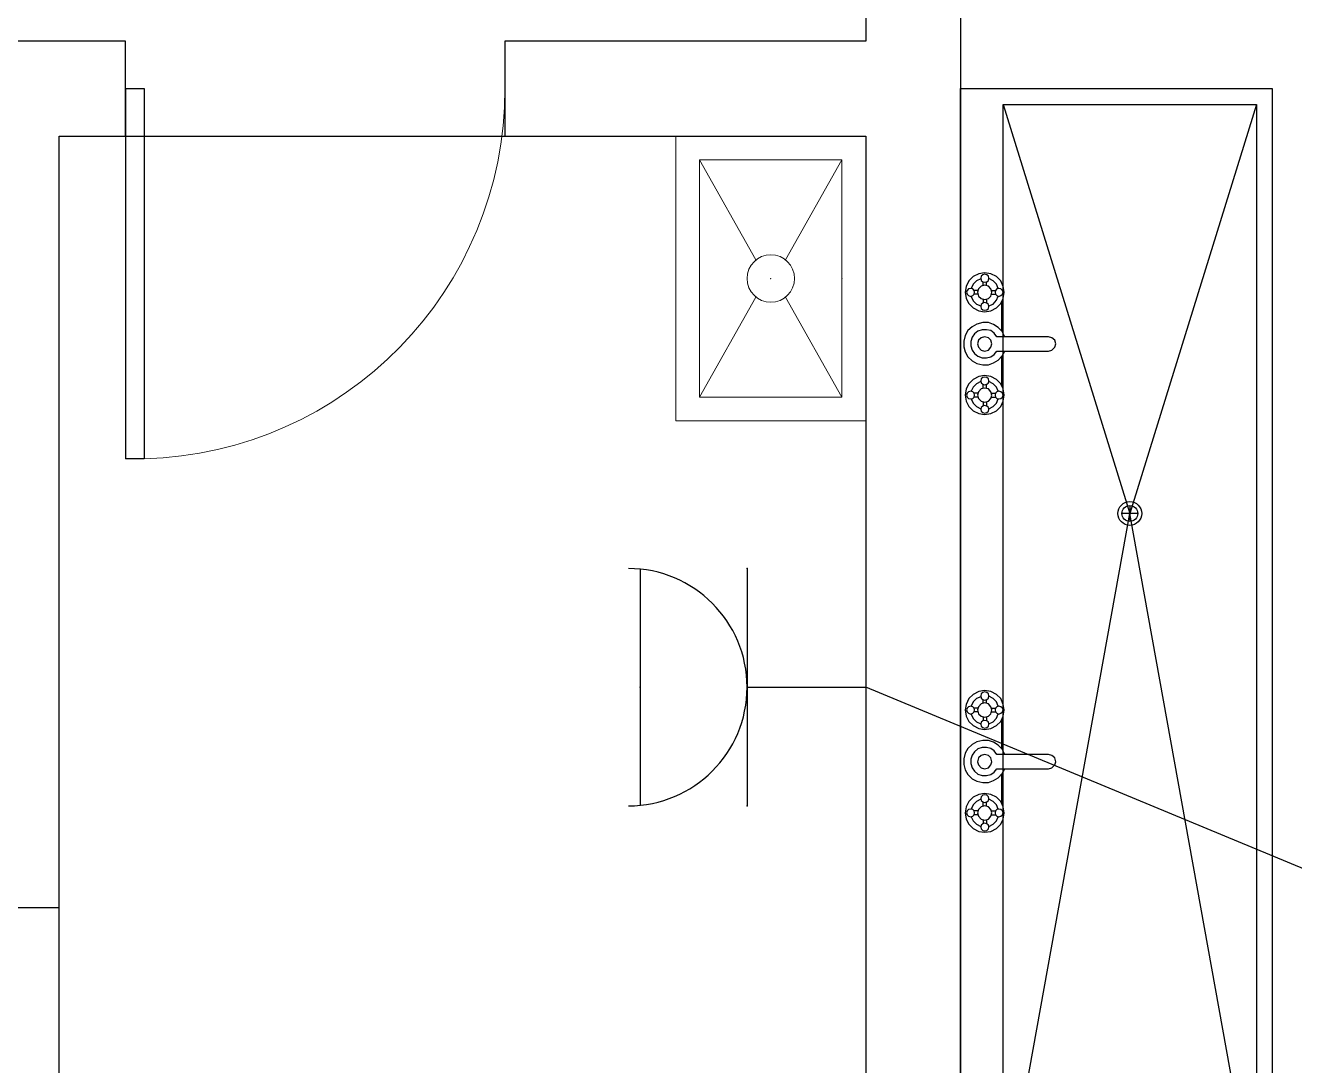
# Model space of a CAD drawing. Extents: x 2350667 to 3185789, y 309667 to 706270.
# Drawn here: x 2378374 to 2381048, y 481897 to 484089 of the extents above; entities that cross this region are included whole.
import ezdxf

# ---------------------------------------------------------------- set-up
doc = ezdxf.new("R2010")
doc.units = 0
doc.header["$LTSCALE"] = 1000
for name, color, linetype in [('0-底图', 7, 'Continuous'), ('EQUIP-插座', 3, 'Continuous'), ('WALL', 2, 'Continuous'), ('WINDOW', 4, 'Continuous'), ('WIRE-照明', 6, 'Continuous'), ('洁具', 213, 'Continuous')]:
    doc.layers.add(name, color=color, linetype=linetype)
doc.layers.add('LVTRY', color=8, linetype='Continuous', lineweight=9)
doc.styles.get("Standard").update_dxf_attribs({"font": 'geniso.shx', "bigfont": 'hztxt.shx'})

# ---------------------------------------------------------------- blocks, each defined once
blk = doc.blocks.new('$equip$00001238')
for p, q in [((0.4975, 0.95), (-0.4975, 0.95)), ((0.5, 0.5), (-0.5, 0.5)), ((0, 0.5), (0, 0))]:
    blk.add_line(p, q)
blk.add_arc((0, 1), 0.5, 180, 0)
for p in [(0, 0.95), (-0.5, 0.5), (0.5, 0.5), (0, 0)]:
    blk.add_point(p)
at = {"flags": 9}
blk.add_attdef('A', (0, 0), '', height=0.00002, dxfattribs=at)
blk = doc.blocks.new('$DorLib2D$00000001')
for p, q in [((0.45, 0.975), (0.5, 0.975)), ((0.45, 0), (0.45, 0.975)), ((0.5, 0), (0.5, 0.975)), ((0.5, 0), (0.45, 0))]:
    blk.add_line(p, q)
at = {"lineweight": 13}
blk.add_arc((0.475, 0), 0.975, 91.4693, 180, dxfattribs=at)
blk = doc.blocks.new('$lvtry$00000191')
at = {"color": 0}
for p, q in [((-250, -100, 0), (-39, -218.8, 0)), ((39, -218.8, 0), (250, -100, 0)), ((-250, -400, 0), (-39, -281.2, 0)), ((39, -281.2, 0), (250, -400, 0))]:
    blk.add_line(p, q, dxfattribs=at)
at = {"color": 0, "elevation": 0}
for points in [[(300, -450), (300, -50), (-300, -50), (-300, -450)], [(250, -400), (250, -100), (-250, -100), (-250, -400)]]:
    blk.add_lwpolyline(points, close=True, dxfattribs=at)
at = {"color": 0}
blk.add_circle((0, -250, 0), 50, dxfattribs=at)
for p in [(0, -100, 0), (0, -250, 0)]:
    blk.add_point(p, dxfattribs=at)
blk = doc.blocks.new('cghch')
at = {"layer": 'WALL'}
for p, q in [((2151894.1, 9398), (2151894.1, 7498)), ((2152094.1, 9398), (2152094.1, 7398)), ((2150333.9, 7498), (2150094.1, 7498)), ((2150333.9, 7298), (2150333.9, 7498)), ((2151894.1, 7498), (2151133.9, 7498)), ((2151133.9, 7498), (2151133.9, 7298)), ((2152094.1, 7398), (2152094.1, 3148)), ((2150194.1, 5672.5), (2150194.1, 7298)), ((2150194.1, 7298), (2150333.9, 7298)), ((2151133.9, 7298), (2151894.1, 7298)), ((2151894.1, 7298), (2151894.1, 3148)), ((2149994.1, 5672.5), (2150194.1, 5672.5))]:
    blk.add_line(p, q, dxfattribs=at)
at = {"layer": 'WINDOW'}
for p, q in [((2150333.9, 7298), (2151133.9, 7298)), ((2150194.1, 4872.5), (2150194.1, 5672.5))]:
    blk.add_line(p, q, dxfattribs=at)
at = {"layer": '洁具', "color": 7}
for p, q in [((2152184.1, 7364.6), (2152450.7, 6502.9)), ((2152717.4, 7364.6), (2152450.7, 6502.9)), ((2152184.1, 2681.3), (2152184.1, 7200.1)), ((2152717.4, 7200.1), (2152717.4, 2681.3)), ((2152132.6, 7008), (2152120.6, 7002)), ((2152144.6, 7010), (2152132.6, 7008)), ((2152157.6, 7008), (2152144.6, 7010)), ((2152169.6, 7002), (2152157.6, 7008)), ((2152111.6, 6993), (2152105.6, 6981)), ((2152120.6, 7002), (2152111.6, 6993)), ((2152120.6, 6986), (2152116.6, 6977)), ((2152127.6, 6993), (2152120.6, 6986)), ((2152136.6, 6997), (2152127.6, 6993)), ((2152137.6, 6982), (2152131.6, 6976)), ((2152137.6, 7003), (2152136.6, 6999)), ((2152136.6, 6999), (2152137.6, 6994)), ((2152140.6, 7006), (2152137.6, 7003)), ((2152137.6, 6994), (2152140.6, 6991)), ((2152144.6, 6984), (2152137.6, 6982)), ((2152144.6, 7007), (2152140.6, 7006)), ((2152140.6, 6991), (2152144.6, 6990)), ((2152141.6, 6983), (2152141.6, 6991)), ((2152149.6, 7006), (2152144.6, 7007)), ((2152144.6, 6990), (2152149.6, 6991)), ((2152152.6, 6982), (2152144.6, 6984)), ((2152148.6, 6983), (2152148.6, 6991)), ((2152152.6, 7003), (2152149.6, 7006)), ((2152149.6, 6991), (2152152.6, 6994)), ((2152153.6, 6999), (2152152.6, 7003)), ((2152152.6, 6994), (2152153.6, 6999)), ((2152157.6, 6976), (2152152.6, 6982)), ((2152162.6, 6993), (2152153.6, 6998)), ((2152169.6, 6986), (2152162.6, 6993)), ((2152178.6, 6993), (2152169.6, 7002)), ((2152173.6, 6977), (2152169.6, 6986)), ((2152183.6, 6981), (2152178.6, 6993)), ((2152105.6, 6981), (2152103.6, 6969)), ((2152103.6, 6969), (2152105.6, 6956.1)), ((2152105.6, 6956.1), (2152111.6, 6945.1)), ((2152107.6, 6973), (2152106.6, 6969)), ((2152106.6, 6969), (2152107.6, 6965.1)), ((2152110.6, 6976), (2152107.6, 6973)), ((2152107.6, 6965.1), (2152110.6, 6962.1)), ((2152115.6, 6977), (2152110.6, 6976)), ((2152110.6, 6962.1), (2152115.6, 6960.1)), ((2152119.6, 6976), (2152115.6, 6977)), ((2152115.6, 6960.1), (2152119.6, 6962.1)), ((2152116.6, 6960.1), (2152120.6, 6951.1)), ((2152122.6, 6973), (2152119.6, 6976)), ((2152119.6, 6962.1), (2152122.6, 6965.1)), ((2152130.6, 6973), (2152122.6, 6973)), ((2152123.6, 6969), (2152122.6, 6973)), ((2152122.6, 6965.1), (2152123.6, 6969)), ((2152130.6, 6965.1), (2152122.6, 6965.1)), ((2152131.6, 6976), (2152129.6, 6969)), ((2152129.6, 6969), (2152131.6, 6961.1)), ((2152131.6, 6961.1), (2152137.6, 6956.1)), ((2152137.6, 6956.1), (2152144.6, 6954.1)), ((2152144.6, 6954.1), (2152152.6, 6956.1)), ((2152152.6, 6956.1), (2152157.6, 6961.1)), ((2152159.6, 6969), (2152157.6, 6976)), ((2152157.6, 6961.1), (2152159.6, 6969)), ((2152159.6, 6973), (2152167.6, 6973)), ((2152159.6, 6965.1), (2152167.6, 6965.1)), ((2152167.6, 6973), (2152166.6, 6969)), ((2152166.6, 6969), (2152167.6, 6965.1)), ((2152170.6, 6976), (2152167.6, 6973)), ((2152167.6, 6965.1), (2152170.6, 6962.1)), ((2152169.6, 6952.1), (2152173.6, 6961.1)), ((2152174.6, 6977), (2152170.6, 6976)), ((2152170.6, 6962.1), (2152174.6, 6960.1)), ((2152178.6, 6976), (2152174.6, 6977)), ((2152174.6, 6960.1), (2152178.6, 6962.1)), ((2152182.6, 6973), (2152178.6, 6976)), ((2152178.6, 6962.1), (2152182.6, 6965.1)), ((2152178.6, 6945.1), (2152183.6, 6956.1)), ((2152183.6, 6969), (2152182.6, 6973)), ((2152182.6, 6965.1), (2152183.6, 6969)), ((2152185.6, 6969), (2152183.6, 6981)), ((2152183.6, 6956.1), (2152185.6, 6969)), ((2152111.6, 6945.1), (2152120.6, 6936.1)), ((2152120.6, 6951.1), (2152127.6, 6944.1)), ((2152120.6, 6936.1), (2152132.6, 6930.1)), ((2152127.6, 6944.1), (2152136.6, 6940.1)), ((2152132.6, 6930.1), (2152144.6, 6928.1)), ((2152137.6, 6943.1), (2152136.6, 6939.1)), ((2152136.6, 6939.1), (2152137.6, 6935.1)), ((2152140.6, 6946.1), (2152137.6, 6943.1)), ((2152137.6, 6935.1), (2152140.6, 6932.1)), ((2152144.6, 6947.1), (2152140.6, 6946.1)), ((2152140.6, 6932.1), (2152144.6, 6931.1)), ((2152141.6, 6954.1), (2152141.6, 6946.1)), ((2152149.6, 6946.1), (2152144.6, 6947.1)), ((2152144.6, 6931.1), (2152149.6, 6932.1)), ((2152144.6, 6928.1), (2152157.6, 6930.1)), ((2152148.6, 6954.1), (2152148.6, 6946.1)), ((2152152.6, 6943.1), (2152149.6, 6946.1)), ((2152149.6, 6932.1), (2152152.6, 6935.1)), ((2152153.6, 6939.1), (2152152.6, 6943.1)), ((2152152.6, 6935.1), (2152153.6, 6939.1)), ((2152153.6, 6940.1), (2152162.6, 6944.1)), ((2152157.6, 6930.1), (2152169.6, 6936.1)), ((2152162.6, 6944.1), (2152169.6, 6952.1)), ((2152169.6, 6936.1), (2152178.6, 6945.1)), ((2152180.6, 6948.1), (2152180.6, 6888.1)), ((2152128.6, 6902.1), (2152118.6, 6896.1)), ((2152140.6, 6905.1), (2152128.6, 6902.1)), ((2152152.6, 6905.1), (2152140.6, 6905.1)), ((2152163.6, 6901.1), (2152152.6, 6905.1)), ((2152173.6, 6895.1), (2152163.6, 6901.1)), ((2152103.6, 6878.2), (2152100.6, 6866.2)), ((2152109.6, 6888.1), (2152103.6, 6878.2)), ((2152118.6, 6896.1), (2152109.6, 6888.1)), ((2152118.6, 6874.2), (2152115.6, 6865.2)), ((2152123.6, 6881.2), (2152118.6, 6874.2)), ((2152130.6, 6887.1), (2152123.6, 6881.2)), ((2152139.6, 6890.1), (2152130.6, 6887.1)), ((2152144.6, 6875.2), (2152137.6, 6873.2)), ((2152148.6, 6890.1), (2152139.6, 6890.1)), ((2152152.6, 6873.2), (2152144.6, 6875.2)), ((2152157.6, 6888.1), (2152148.6, 6890.1)), ((2152164.6, 6883.1), (2152157.6, 6888.1)), ((2152170.6, 6875.2), (2152164.6, 6883.1)), ((2152279.6, 6875.2), (2152170.6, 6875.2)), ((2152181.6, 6886.1), (2152173.6, 6895.1)), ((2152187.6, 6875.2), (2152181.6, 6886.1)), ((2152286.6, 6873.2), (2152279.6, 6875.2)), ((2152100.6, 6866.2), (2152100.6, 6854.2)), ((2152100.6, 6854.2), (2152103.6, 6843.2)), ((2152115.6, 6865.2), (2152115.6, 6856.2)), ((2152115.6, 6856.2), (2152118.6, 6847.2)), ((2152131.6, 6868.2), (2152129.6, 6860.2)), ((2152129.6, 6860.2), (2152131.6, 6853.2)), ((2152137.6, 6873.2), (2152131.6, 6868.2)), ((2152131.6, 6853.2), (2152137.6, 6847.2)), ((2152157.6, 6868.2), (2152152.6, 6873.2)), ((2152152.6, 6847.2), (2152157.6, 6853.2)), ((2152159.6, 6860.2), (2152157.6, 6868.2)), ((2152157.6, 6853.2), (2152159.6, 6860.2)), ((2152292.6, 6868.2), (2152286.6, 6873.2)), ((2152286.6, 6847.2), (2152292.6, 6853.2)), ((2152294.6, 6860.2), (2152292.6, 6868.2)), ((2152292.6, 6853.2), (2152294.6, 6860.2)), ((2152103.6, 6843.2), (2152109.6, 6833.2)), ((2152109.6, 6833.2), (2152118.6, 6824.2)), ((2152118.6, 6847.2), (2152123.6, 6840.2)), ((2152118.6, 6824.2), (2152128.6, 6819.2)), ((2152123.6, 6840.2), (2152130.6, 6834.2)), ((2152130.6, 6834.2), (2152139.6, 6831.2)), ((2152137.6, 6847.2), (2152144.6, 6845.2)), ((2152139.6, 6831.2), (2152148.6, 6831.2)), ((2152144.6, 6845.2), (2152152.6, 6847.2)), ((2152148.6, 6831.2), (2152157.6, 6833.2)), ((2152157.6, 6833.2), (2152164.6, 6838.2)), ((2152163.6, 6820.2), (2152173.6, 6826.2)), ((2152164.6, 6838.2), (2152170.6, 6845.2)), ((2152170.6, 6845.2), (2152279.6, 6845.2)), ((2152173.6, 6826.2), (2152181.6, 6835.2)), ((2152180.6, 6833.2), (2152180.6, 6773.3)), ((2152181.6, 6835.2), (2152187.6, 6845.2)), ((2152279.6, 6845.2), (2152286.6, 6847.2)), ((2152128.6, 6819.2), (2152140.6, 6816.2)), ((2152140.6, 6816.2), (2152152.6, 6816.2)), ((2152152.6, 6816.2), (2152163.6, 6820.2)), ((2152111.6, 6776.3), (2152105.6, 6765.3)), ((2152120.6, 6785.3), (2152111.6, 6776.3)), ((2152120.6, 6769.3), (2152116.6, 6760.3)), ((2152132.6, 6791.3), (2152120.6, 6785.3)), ((2152127.6, 6776.3), (2152120.6, 6769.3)), ((2152136.6, 6781.3), (2152127.6, 6776.3)), ((2152144.6, 6793.3), (2152132.6, 6791.3)), ((2152137.6, 6786.3), (2152136.6, 6782.3)), ((2152136.6, 6782.3), (2152137.6, 6778.3)), ((2152140.6, 6789.3), (2152137.6, 6786.3)), ((2152137.6, 6778.3), (2152140.6, 6775.3)), ((2152144.6, 6767.3), (2152137.6, 6765.3)), ((2152144.6, 6790.3), (2152140.6, 6789.3)), ((2152140.6, 6775.3), (2152144.6, 6774.3)), ((2152141.6, 6766.3), (2152141.6, 6774.3)), ((2152157.6, 6791.3), (2152144.6, 6793.3)), ((2152149.6, 6789.3), (2152144.6, 6790.3)), ((2152144.6, 6774.3), (2152149.6, 6775.3)), ((2152152.6, 6765.3), (2152144.6, 6767.3)), ((2152148.6, 6766.3), (2152148.6, 6774.3)), ((2152152.6, 6786.3), (2152149.6, 6789.3)), ((2152149.6, 6775.3), (2152152.6, 6778.3)), ((2152153.6, 6782.3), (2152152.6, 6786.3)), ((2152152.6, 6778.3), (2152153.6, 6782.3)), ((2152162.6, 6776.3), (2152153.6, 6781.3)), ((2152169.6, 6785.3), (2152157.6, 6791.3)), ((2152169.6, 6769.3), (2152162.6, 6776.3)), ((2152178.6, 6776.3), (2152169.6, 6785.3)), ((2152173.6, 6760.3), (2152169.6, 6769.3)), ((2152183.6, 6765.3), (2152178.6, 6776.3)), ((2152105.6, 6765.3), (2152103.6, 6752.3)), ((2152103.6, 6752.3), (2152105.6, 6739.3)), ((2152107.6, 6756.3), (2152106.6, 6752.3)), ((2152106.6, 6752.3), (2152107.6, 6748.3)), ((2152110.6, 6759.3), (2152107.6, 6756.3)), ((2152107.6, 6748.3), (2152110.6, 6745.3)), ((2152115.6, 6760.3), (2152110.6, 6759.3)), ((2152110.6, 6745.3), (2152115.6, 6744.3)), ((2152119.6, 6759.3), (2152115.6, 6760.3)), ((2152115.6, 6744.3), (2152119.6, 6745.3)), ((2152116.6, 6744.3), (2152120.6, 6735.3)), ((2152122.6, 6756.3), (2152119.6, 6759.3)), ((2152119.6, 6745.3), (2152122.6, 6748.3)), ((2152130.6, 6756.3), (2152122.6, 6756.3)), ((2152123.6, 6752.3), (2152122.6, 6756.3)), ((2152122.6, 6748.3), (2152123.6, 6752.3)), ((2152130.6, 6748.3), (2152122.6, 6748.3)), ((2152131.6, 6759.3), (2152129.6, 6752.3)), ((2152129.6, 6752.3), (2152131.6, 6745.3)), ((2152137.6, 6765.3), (2152131.6, 6759.3)), ((2152131.6, 6745.3), (2152137.6, 6739.3)), ((2152157.6, 6759.3), (2152152.6, 6765.3)), ((2152152.6, 6739.3), (2152157.6, 6745.3)), ((2152159.6, 6752.3), (2152157.6, 6759.3)), ((2152157.6, 6745.3), (2152159.6, 6752.3)), ((2152159.6, 6756.3), (2152167.6, 6756.3)), ((2152159.6, 6748.3), (2152167.6, 6748.3)), ((2152167.6, 6756.3), (2152166.6, 6752.3)), ((2152166.6, 6752.3), (2152167.6, 6748.3)), ((2152170.6, 6759.3), (2152167.6, 6756.3)), ((2152167.6, 6748.3), (2152170.6, 6745.3)), ((2152169.6, 6735.3), (2152173.6, 6744.3)), ((2152174.6, 6760.3), (2152170.6, 6759.3)), ((2152170.6, 6745.3), (2152174.6, 6744.3)), ((2152178.6, 6759.3), (2152174.6, 6760.3)), ((2152174.6, 6744.3), (2152178.6, 6745.3)), ((2152182.6, 6756.3), (2152178.6, 6759.3)), ((2152178.6, 6745.3), (2152182.6, 6748.3)), ((2152183.6, 6752.3), (2152182.6, 6756.3)), ((2152182.6, 6748.3), (2152183.6, 6752.3)), ((2152185.6, 6752.3), (2152183.6, 6765.3)), ((2152183.6, 6739.3), (2152185.6, 6752.3)), ((2152105.6, 6739.3), (2152111.6, 6728.3)), ((2152111.6, 6728.3), (2152120.6, 6719.3)), ((2152120.6, 6735.3), (2152127.6, 6728.3)), ((2152120.6, 6719.3), (2152132.6, 6713.4)), ((2152127.6, 6728.3), (2152136.6, 6723.3)), ((2152137.6, 6726.3), (2152136.6, 6722.3)), ((2152136.6, 6722.3), (2152137.6, 6718.3)), ((2152137.6, 6739.3), (2152144.6, 6737.3)), ((2152140.6, 6729.3), (2152137.6, 6726.3)), ((2152137.6, 6718.3), (2152140.6, 6715.4)), ((2152144.6, 6730.3), (2152140.6, 6729.3)), ((2152140.6, 6715.4), (2152144.6, 6714.4)), ((2152141.6, 6738.3), (2152141.6, 6730.3)), ((2152144.6, 6737.3), (2152152.6, 6739.3)), ((2152149.6, 6729.3), (2152144.6, 6730.3)), ((2152144.6, 6714.4), (2152149.6, 6715.4)), ((2152148.6, 6738.3), (2152148.6, 6730.3)), ((2152152.6, 6726.3), (2152149.6, 6729.3)), ((2152149.6, 6715.4), (2152152.6, 6718.3)), ((2152153.6, 6722.3), (2152152.6, 6726.3)), ((2152152.6, 6718.3), (2152153.6, 6722.3)), ((2152153.6, 6723.3), (2152162.6, 6728.3)), ((2152157.6, 6713.4), (2152169.6, 6719.3)), ((2152162.6, 6728.3), (2152169.6, 6735.3)), ((2152169.6, 6719.3), (2152178.6, 6728.3)), ((2152178.6, 6728.3), (2152183.6, 6739.3)), ((2152132.6, 6713.4), (2152144.6, 6711.4)), ((2152144.6, 6711.4), (2152157.6, 6713.4)), ((2152467.4, 6502.9), (2152434.1, 6502.9)), ((2152132.6, 6127.8), (2152120.6, 6121.8)), ((2152144.6, 6129.8), (2152132.6, 6127.8)), ((2152140.6, 6125.8), (2152137.6, 6122.8)), ((2152144.6, 6126.8), (2152140.6, 6125.8)), ((2152157.6, 6127.8), (2152144.6, 6129.8)), ((2152149.6, 6125.8), (2152144.6, 6126.8)), ((2152152.6, 6122.8), (2152149.6, 6125.8)), ((2152169.6, 6121.8), (2152157.6, 6127.8)), ((2152105.6, 6100.8), (2152103.6, 6088.9)), ((2152111.6, 6112.8), (2152105.6, 6100.8)), ((2152120.6, 6121.8), (2152111.6, 6112.8)), ((2152120.6, 6105.8), (2152116.6, 6096.8)), ((2152127.6, 6112.8), (2152120.6, 6105.8)), ((2152136.6, 6116.8), (2152127.6, 6112.8)), ((2152137.6, 6101.8), (2152131.6, 6095.8)), ((2152137.6, 6122.8), (2152136.6, 6118.8)), ((2152136.6, 6118.8), (2152137.6, 6113.8)), ((2152137.6, 6113.8), (2152140.6, 6110.8)), ((2152144.6, 6103.8), (2152137.6, 6101.8)), ((2152140.6, 6110.8), (2152144.6, 6109.8)), ((2152141.6, 6102.8), (2152141.6, 6110.8)), ((2152144.6, 6109.8), (2152149.6, 6110.8)), ((2152152.6, 6101.8), (2152144.6, 6103.8)), ((2152148.6, 6102.8), (2152148.6, 6110.8)), ((2152149.6, 6110.8), (2152152.6, 6113.8)), ((2152153.6, 6118.8), (2152152.6, 6122.8)), ((2152152.6, 6113.8), (2152153.6, 6118.8)), ((2152157.6, 6095.8), (2152152.6, 6101.8)), ((2152162.6, 6112.8), (2152153.6, 6117.8)), ((2152169.6, 6105.8), (2152162.6, 6112.8)), ((2152178.6, 6112.8), (2152169.6, 6121.8)), ((2152173.6, 6096.8), (2152169.6, 6105.8)), ((2152183.6, 6100.8), (2152178.6, 6112.8)), ((2152185.6, 6088.9), (2152183.6, 6100.8)), ((2152103.6, 6088.9), (2152105.6, 6075.9)), ((2152105.6, 6075.9), (2152111.6, 6064.9)), ((2152107.6, 6092.8), (2152106.6, 6088.9)), ((2152106.6, 6088.9), (2152107.6, 6084.9)), ((2152110.6, 6095.8), (2152107.6, 6092.8)), ((2152107.6, 6084.9), (2152110.6, 6081.9)), ((2152115.6, 6096.8), (2152110.6, 6095.8)), ((2152110.6, 6081.9), (2152115.6, 6079.9)), ((2152119.6, 6095.8), (2152115.6, 6096.8)), ((2152115.6, 6079.9), (2152119.6, 6081.9)), ((2152116.6, 6079.9), (2152120.6, 6070.9)), ((2152122.6, 6092.8), (2152119.6, 6095.8)), ((2152119.6, 6081.9), (2152122.6, 6084.9)), ((2152130.6, 6092.8), (2152122.6, 6092.8)), ((2152123.6, 6088.9), (2152122.6, 6092.8)), ((2152122.6, 6084.9), (2152123.6, 6088.9)), ((2152130.6, 6084.9), (2152122.6, 6084.9)), ((2152131.6, 6095.8), (2152129.6, 6088.9)), ((2152129.6, 6088.9), (2152131.6, 6080.9)), ((2152131.6, 6080.9), (2152137.6, 6075.9)), ((2152137.6, 6075.9), (2152144.6, 6073.9)), ((2152141.6, 6073.9), (2152141.6, 6065.9)), ((2152144.6, 6073.9), (2152152.6, 6075.9)), ((2152148.6, 6073.9), (2152148.6, 6065.9)), ((2152152.6, 6075.9), (2152157.6, 6080.9)), ((2152159.6, 6088.9), (2152157.6, 6095.8)), ((2152157.6, 6080.9), (2152159.6, 6088.9)), ((2152159.6, 6092.8), (2152167.6, 6092.8)), ((2152159.6, 6084.9), (2152167.6, 6084.9)), ((2152162.6, 6063.9), (2152169.6, 6071.9)), ((2152167.6, 6092.8), (2152166.6, 6088.9)), ((2152166.6, 6088.9), (2152167.6, 6084.9)), ((2152170.6, 6095.8), (2152167.6, 6092.8)), ((2152167.6, 6084.9), (2152170.6, 6081.9)), ((2152169.6, 6071.9), (2152173.6, 6080.9)), ((2152174.6, 6096.8), (2152170.6, 6095.8)), ((2152170.6, 6081.9), (2152174.6, 6079.9)), ((2152178.6, 6095.8), (2152174.6, 6096.8)), ((2152174.6, 6079.9), (2152178.6, 6081.9)), ((2152182.6, 6092.8), (2152178.6, 6095.8)), ((2152178.6, 6081.9), (2152182.6, 6084.9)), ((2152178.6, 6064.9), (2152183.6, 6075.9)), ((2152183.6, 6088.9), (2152182.6, 6092.8)), ((2152182.6, 6084.9), (2152183.6, 6088.9)), ((2152183.6, 6075.9), (2152185.6, 6088.9)), ((2152111.6, 6064.9), (2152120.6, 6055.9)), ((2152120.6, 6070.9), (2152127.6, 6063.9)), ((2152120.6, 6055.9), (2152132.6, 6049.9)), ((2152127.6, 6063.9), (2152136.6, 6059.9)), ((2152132.6, 6049.9), (2152144.6, 6047.9)), ((2152137.6, 6062.9), (2152136.6, 6058.9)), ((2152136.6, 6058.9), (2152137.6, 6054.9)), ((2152140.6, 6065.9), (2152137.6, 6062.9)), ((2152137.6, 6054.9), (2152140.6, 6051.9)), ((2152144.6, 6066.9), (2152140.6, 6065.9)), ((2152140.6, 6051.9), (2152144.6, 6050.9)), ((2152149.6, 6065.9), (2152144.6, 6066.9)), ((2152144.6, 6050.9), (2152149.6, 6051.9)), ((2152144.6, 6047.9), (2152157.6, 6049.9)), ((2152152.6, 6062.9), (2152149.6, 6065.9)), ((2152149.6, 6051.9), (2152152.6, 6054.9)), ((2152153.6, 6058.9), (2152152.6, 6062.9)), ((2152152.6, 6054.9), (2152153.6, 6058.9)), ((2152153.6, 6059.9), (2152162.6, 6063.9)), ((2152157.6, 6049.9), (2152169.6, 6055.9)), ((2152169.6, 6055.9), (2152178.6, 6064.9)), ((2152180.6, 6067.9), (2152180.6, 6008)), ((2152128.6, 6021.9), (2152118.6, 6015.9)), ((2152140.6, 6024.9), (2152128.6, 6021.9)), ((2152152.6, 6024.9), (2152140.6, 6024.9)), ((2152163.6, 6020.9), (2152152.6, 6024.9)), ((2152173.6, 6014.9), (2152163.6, 6020.9)), ((2152103.6, 5998), (2152100.6, 5986)), ((2152109.6, 6008), (2152103.6, 5998)), ((2152118.6, 6015.9), (2152109.6, 6008)), ((2152118.6, 5994), (2152115.6, 5985)), ((2152123.6, 6001), (2152118.6, 5994)), ((2152130.6, 6007), (2152123.6, 6001)), ((2152139.6, 6009.9), (2152130.6, 6007)), ((2152137.6, 5993), (2152131.6, 5988)), ((2152144.6, 5995), (2152137.6, 5993)), ((2152148.6, 6009.9), (2152139.6, 6009.9)), ((2152152.6, 5993), (2152144.6, 5995)), ((2152157.6, 6008), (2152148.6, 6009.9)), ((2152157.6, 5988), (2152152.6, 5993)), ((2152164.6, 6003), (2152157.6, 6008)), ((2152170.6, 5995), (2152164.6, 6003)), ((2152279.6, 5995), (2152170.6, 5995)), ((2152181.6, 6006), (2152173.6, 6014.9)), ((2152187.6, 5995), (2152181.6, 6006)), ((2152286.6, 5993), (2152279.6, 5995)), ((2152292.6, 5988), (2152286.6, 5993)), ((2152100.6, 5986), (2152100.6, 5974)), ((2152100.6, 5974), (2152103.6, 5963)), ((2152115.6, 5985), (2152115.6, 5976)), ((2152115.6, 5976), (2152118.6, 5967)), ((2152118.6, 5967), (2152123.6, 5960)), ((2152131.6, 5988), (2152129.6, 5980)), ((2152129.6, 5980), (2152131.6, 5973)), ((2152131.6, 5973), (2152137.6, 5967)), ((2152137.6, 5967), (2152144.6, 5965)), ((2152144.6, 5965), (2152152.6, 5967)), ((2152152.6, 5967), (2152157.6, 5973)), ((2152159.6, 5980), (2152157.6, 5988)), ((2152157.6, 5973), (2152159.6, 5980)), ((2152164.6, 5958), (2152170.6, 5965)), ((2152170.6, 5965), (2152279.6, 5965)), ((2152181.6, 5955), (2152187.6, 5965)), ((2152279.6, 5965), (2152286.6, 5967)), ((2152286.6, 5967), (2152292.6, 5973)), ((2152294.6, 5980), (2152292.6, 5988)), ((2152292.6, 5973), (2152294.6, 5980)), ((2152103.6, 5963), (2152109.6, 5953)), ((2152109.6, 5953), (2152118.6, 5944)), ((2152118.6, 5944), (2152128.6, 5939)), ((2152123.6, 5960), (2152130.6, 5954)), ((2152128.6, 5939), (2152140.6, 5936)), ((2152130.6, 5954), (2152139.6, 5951)), ((2152139.6, 5951), (2152148.6, 5951)), ((2152148.6, 5951), (2152157.6, 5953)), ((2152152.6, 5936), (2152163.6, 5940)), ((2152157.6, 5953), (2152164.6, 5958)), ((2152163.6, 5940), (2152173.6, 5946)), ((2152173.6, 5946), (2152181.6, 5955)), ((2152180.6, 5953), (2152180.6, 5893.1)), ((2152144.6, 5913.1), (2152132.6, 5911.1)), ((2152140.6, 5936), (2152152.6, 5936)), ((2152157.6, 5911.1), (2152144.6, 5913.1)), ((2152105.6, 5885.1), (2152103.6, 5872.1)), ((2152111.6, 5896.1), (2152105.6, 5885.1)), ((2152120.6, 5905.1), (2152111.6, 5896.1)), ((2152120.6, 5889.1), (2152116.6, 5880.1)), ((2152132.6, 5911.1), (2152120.6, 5905.1)), ((2152127.6, 5896.1), (2152120.6, 5889.1)), ((2152136.6, 5901.1), (2152127.6, 5896.1)), ((2152137.6, 5885.1), (2152131.6, 5879.1)), ((2152137.6, 5906.1), (2152136.6, 5902.1)), ((2152136.6, 5902.1), (2152137.6, 5898.1)), ((2152140.6, 5909.1), (2152137.6, 5906.1)), ((2152137.6, 5898.1), (2152140.6, 5895.1)), ((2152144.6, 5887.1), (2152137.6, 5885.1)), ((2152144.6, 5910.1), (2152140.6, 5909.1)), ((2152140.6, 5895.1), (2152144.6, 5894.1)), ((2152141.6, 5886.1), (2152141.6, 5894.1)), ((2152149.6, 5909.1), (2152144.6, 5910.1)), ((2152144.6, 5894.1), (2152149.6, 5895.1)), ((2152152.6, 5885.1), (2152144.6, 5887.1)), ((2152148.6, 5886.1), (2152148.6, 5894.1)), ((2152152.6, 5906.1), (2152149.6, 5909.1)), ((2152149.6, 5895.1), (2152152.6, 5898.1)), ((2152153.6, 5902.1), (2152152.6, 5906.1)), ((2152152.6, 5898.1), (2152153.6, 5902.1)), ((2152157.6, 5879.1), (2152152.6, 5885.1)), ((2152162.6, 5896.1), (2152153.6, 5901.1)), ((2152169.6, 5905.1), (2152157.6, 5911.1)), ((2152169.6, 5889.1), (2152162.6, 5896.1)), ((2152178.6, 5896.1), (2152169.6, 5905.1)), ((2152173.6, 5880.1), (2152169.6, 5889.1)), ((2152183.6, 5885.1), (2152178.6, 5896.1)), ((2152185.6, 5872.1), (2152183.6, 5885.1)), ((2152103.6, 5872.1), (2152105.6, 5859.1)), ((2152105.6, 5859.1), (2152111.6, 5848.1)), ((2152107.6, 5876.1), (2152106.6, 5872.1)), ((2152106.6, 5872.1), (2152107.6, 5868.1)), ((2152110.6, 5879.1), (2152107.6, 5876.1)), ((2152107.6, 5868.1), (2152110.6, 5865.1)), ((2152115.6, 5880.1), (2152110.6, 5879.1)), ((2152110.6, 5865.1), (2152115.6, 5864.1)), ((2152119.6, 5879.1), (2152115.6, 5880.1)), ((2152115.6, 5864.1), (2152119.6, 5865.1)), ((2152116.6, 5864.1), (2152120.6, 5855.1)), ((2152122.6, 5876.1), (2152119.6, 5879.1)), ((2152119.6, 5865.1), (2152122.6, 5868.1)), ((2152130.6, 5876.1), (2152122.6, 5876.1)), ((2152123.6, 5872.1), (2152122.6, 5876.1)), ((2152122.6, 5868.1), (2152123.6, 5872.1)), ((2152130.6, 5868.1), (2152122.6, 5868.1)), ((2152131.6, 5879.1), (2152129.6, 5872.1)), ((2152129.6, 5872.1), (2152131.6, 5865.1)), ((2152131.6, 5865.1), (2152137.6, 5859.1)), ((2152137.6, 5859.1), (2152144.6, 5857.1)), ((2152141.6, 5858.1), (2152141.6, 5850.1)), ((2152144.6, 5857.1), (2152152.6, 5859.1)), ((2152148.6, 5858.1), (2152148.6, 5850.1)), ((2152152.6, 5859.1), (2152157.6, 5865.1)), ((2152159.6, 5872.1), (2152157.6, 5879.1)), ((2152157.6, 5865.1), (2152159.6, 5872.1)), ((2152159.6, 5876.1), (2152167.6, 5876.1)), ((2152159.6, 5868.1), (2152167.6, 5868.1)), ((2152167.6, 5876.1), (2152166.6, 5872.1)), ((2152166.6, 5872.1), (2152167.6, 5868.1)), ((2152170.6, 5879.1), (2152167.6, 5876.1)), ((2152167.6, 5868.1), (2152170.6, 5865.1)), ((2152169.6, 5855.1), (2152173.6, 5864.1)), ((2152174.6, 5880.1), (2152170.6, 5879.1)), ((2152170.6, 5865.1), (2152174.6, 5864.1)), ((2152178.6, 5879.1), (2152174.6, 5880.1)), ((2152174.6, 5864.1), (2152178.6, 5865.1)), ((2152182.6, 5876.1), (2152178.6, 5879.1)), ((2152178.6, 5865.1), (2152182.6, 5868.1)), ((2152178.6, 5848.1), (2152183.6, 5859.1)), ((2152183.6, 5872.1), (2152182.6, 5876.1)), ((2152182.6, 5868.1), (2152183.6, 5872.1)), ((2152183.6, 5859.1), (2152185.6, 5872.1)), ((2152111.6, 5848.1), (2152120.6, 5839.2)), ((2152120.6, 5855.1), (2152127.6, 5848.1)), ((2152120.6, 5839.2), (2152132.6, 5833.2)), ((2152127.6, 5848.1), (2152136.6, 5843.1)), ((2152132.6, 5833.2), (2152144.6, 5831.2)), ((2152137.6, 5846.1), (2152136.6, 5842.2)), ((2152136.6, 5842.2), (2152137.6, 5838.2)), ((2152140.6, 5849.1), (2152137.6, 5846.1)), ((2152137.6, 5838.2), (2152140.6, 5835.2)), ((2152144.6, 5850.1), (2152140.6, 5849.1)), ((2152140.6, 5835.2), (2152144.6, 5834.2)), ((2152149.6, 5849.1), (2152144.6, 5850.1)), ((2152144.6, 5834.2), (2152149.6, 5835.2)), ((2152144.6, 5831.2), (2152157.6, 5833.2)), ((2152152.6, 5846.1), (2152149.6, 5849.1)), ((2152149.6, 5835.2), (2152152.6, 5838.2)), ((2152153.6, 5842.2), (2152152.6, 5846.1)), ((2152152.6, 5838.2), (2152153.6, 5842.2)), ((2152153.6, 5843.1), (2152162.6, 5848.1)), ((2152157.6, 5833.2), (2152169.6, 5839.2)), ((2152162.6, 5848.1), (2152169.6, 5855.1)), ((2152169.6, 5839.2), (2152178.6, 5848.1))]:
    blk.add_line(p, q, dxfattribs=at)
for points in [[(2152750.8, 7398), (2152750.8, 2648), (2152094.1, 2648), (2152094.1, 7398)], [(2152717.4, 7364.6), (2152717.4, 2681.3), (2152184.1, 2681.3), (2152184.1, 7364.6)]]:
    blk.add_lwpolyline(points, close=True, dxfattribs=at)
for points in [[(2152184.1, 5023), (2152450.7, 6502.9)], [(2152450.7, 6519.5), (2152450.7, 6486.2)], [(2152717.4, 5023), (2152717.4, 5023), (2152450.7, 6502.9)]]:
    blk.add_lwpolyline(points, dxfattribs=at)
for radius in [25, 16.7]:
    blk.add_circle((2152450.7, 6502.9), radius, dxfattribs=at)
at = {"layer": 'LVTRY', "yscale": -1, "rotation": 90.00000000000006}
blk.add_blockref('$lvtry$00000191', (2151944.1, 6998), dxfattribs=at)
at = {"layer": 'WINDOW', "xscale": -800, "yscale": -800, "zscale": -800}
blk.add_blockref('$DorLib2D$00000001', (2150733.9, 7398), dxfattribs=at)

msp = doc.modelspace()

# ---------------------------------------------------------------- linework, layer by layer
at = {"layer": 'WIRE-照明'}
msp.add_line((2386744.4, 479955.7), (2380144.4, 482694.6), dxfattribs=at)

# ---------------------------------------------------------------- block references
at = {"layer": '0-底图'}
msp.add_blockref('cghch', (228250.3, 476557.7), dxfattribs=at)
at = {"layer": 'EQUIP-插座', "xscale": 500, "yscale": 500, "zscale": 500, "rotation": 90}
msp.add_blockref('$equip$00001238', (2380144.4, 482694.6), dxfattribs=at)

doc.saveas('drawing.dxf')
